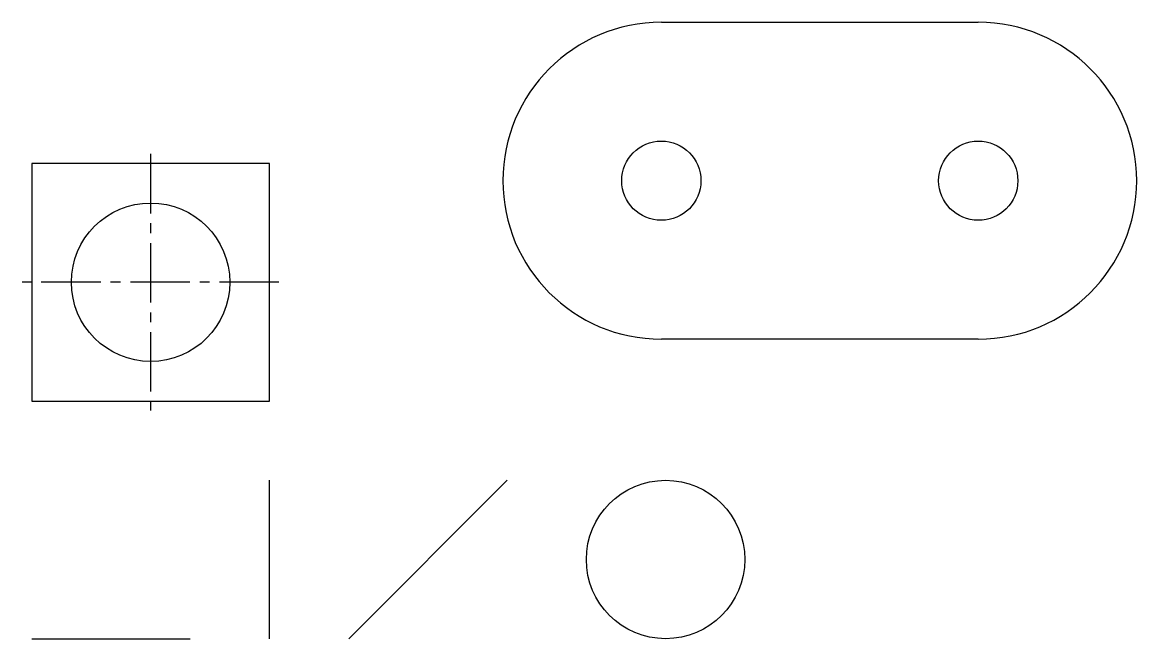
# Model space of a CAD drawing. Header units: inches. Extents: x 0.9 to 14.9, y 1 to 8.8.
import ezdxf

# ---------------------------------------------------------------- set-up
doc = ezdxf.new("R2010")
doc.units = ezdxf.units.IN
doc.header["$MEASUREMENT"] = 0
doc.linetypes.add('CENTER2', pattern=[1.125, 0.75, -0.125, 0.125, -0.125])

# ---------------------------------------------------------------- blocks, each defined once
blk = doc.blocks.new('*U4')
at = {"color": 0, "linetype": 'CENTER2', "transparency": 16777216}
blk.add_line((1.62, 0), (-1.62, 0), dxfattribs=at)
blk = doc.blocks.new('*U5')
at = {"color": 0, "linetype": 'CENTER2', "transparency": 16777216}
blk.add_line((0, 1.62), (0, -1.62), dxfattribs=at)

msp = doc.modelspace()

# ---------------------------------------------------------------- linework, layer by layer
for p, q in [((8.946, 8.782), (12.946, 8.782)), ((4, 7), (1, 7)), ((1, 7), (1, 4)), ((4, 4), (4, 7)), ((12.946, 4.782), (8.946, 4.782)), ((1, 4), (4, 4)), ((4, 1), (4, 3)), ((5, 1), (7, 3)), ((1, 1), (3, 1))]:
    msp.add_line(p, q)
for centre, radius in [((8.946, 6.782), 0.5), ((12.946, 6.782), 0.5), ((2.5, 5.5), 1), ((9, 2), 1)]:
    msp.add_circle(centre, radius)
for centre, start, end in [((8.946, 6.782), 90, 270), ((12.946, 6.782), 270, 90)]:
    msp.add_arc(centre, 2, start, end)

# ---------------------------------------------------------------- block references
at = {"linetype": 'CENTER2'}
for name in ['*U5', '*U4']:
    msp.add_blockref(name, (2.5, 5.5), dxfattribs=at)

doc.saveas('drawing.dxf')
